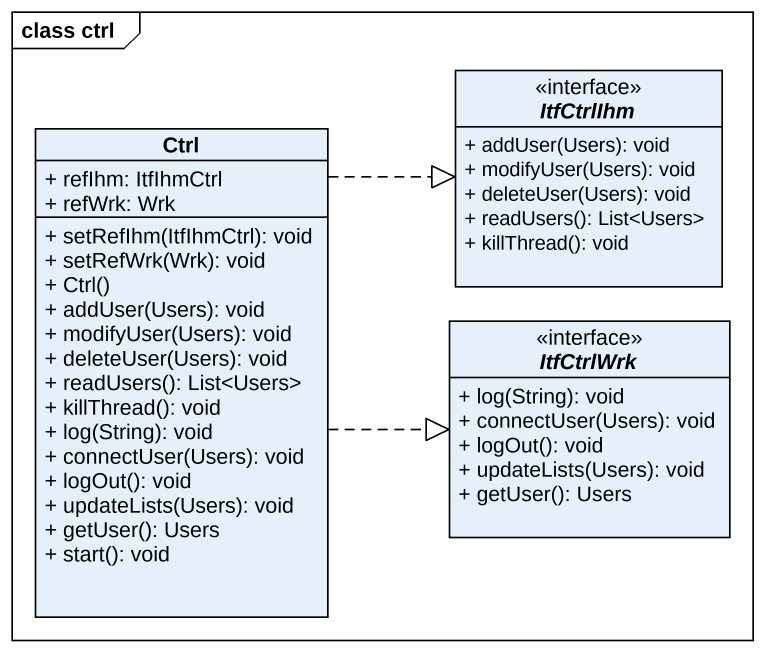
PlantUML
@startuml
mainframe class ctrl
hide circle
hide empty members
skinparam classAttributeIconSize 0
class Ctrl {
  + refIhm: ItfIhmCtrl
  + refWrk: Wrk
  + setRefIhm(ItfIhmCtrl): void
  + setRefWrk(Wrk): void
  + Ctrl()
  + addUser(Users): void
  + modifyUser(Users): void
  + deleteUser(Users): void
  + readUsers(): List<Users>
  + killThread(): void
  + log(String): void
  + connectUser(Users): void
  + logOut(): void
  + updateLists(Users): void
  + getUser(): Users
  + start(): void
}
interface ItfCtrlIhm {
  + addUser(Users): void
  + modifyUser(Users): void
  + deleteUser(Users): void
  + readUsers(): List<Users>
  + killThread(): void
}
interface ItfCtrlWrk {
  + log(String): void
  + connectUser(Users): void
  + logOut(): void
  + updateLists(Users): void
  + getUser(): Users
}
Ctrl .right.|> ItfCtrlIhm
Ctrl .right.|> ItfCtrlWrk
@enduml
